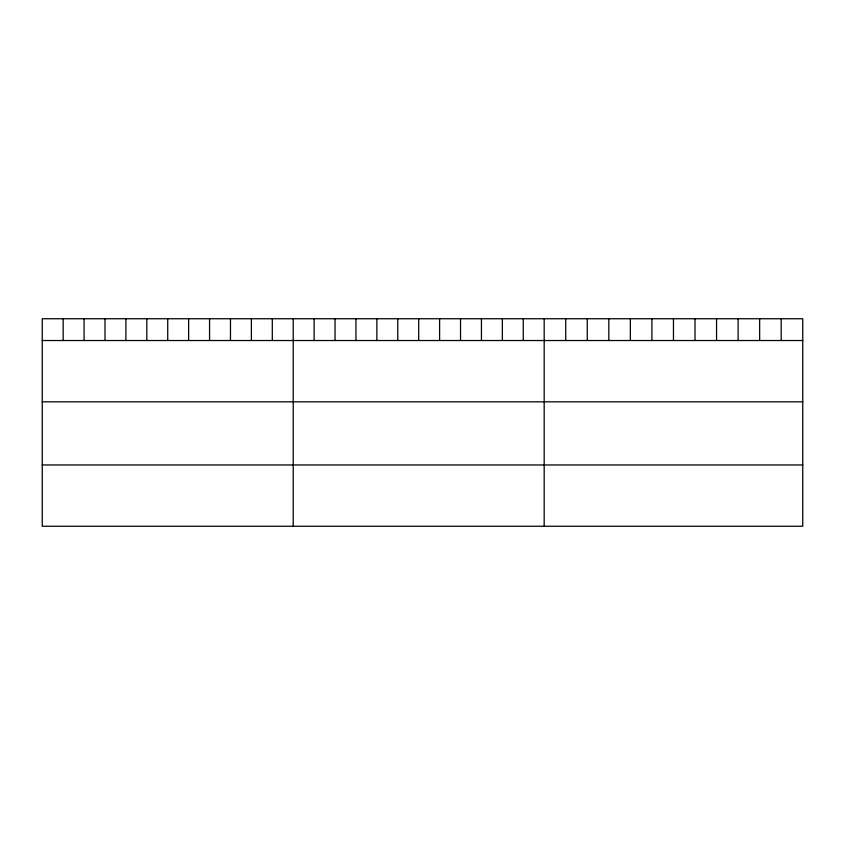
<?xml version="1.0" encoding="UTF-8"?>
<svg xmlns="http://www.w3.org/2000/svg" width="845" height="845" viewBox="0 0 845 845"><rect width="100%" height="100%" fill="white"/><g stroke="black" fill="none" stroke-linecap="round" stroke-linejoin="round"><path stroke-width="1.27" d="M802.75 340.524L802.75 526.255L42.25 526.255L42.25 318.745L802.75 318.745L802.75 340.524L42.25 340.524M42.25 401.819L802.75 401.819M42.25 464.961L802.75 464.961M781.202 318.745L781.202 340.524M759.655 318.745L759.655 340.524M738.107 318.745L738.107 340.524M716.56 318.745L716.56 340.524M695.012 318.745L695.012 340.524M673.465 318.745L673.465 340.524M651.918 318.745L651.918 340.524M630.37 318.745L630.37 340.524M608.822 318.745L608.822 340.524M587.275 318.745L587.275 340.524M565.727 318.745L565.727 340.524M544.18 318.745L544.18 526.255M523.266 318.745L523.266 340.524M502.352 318.745L502.352 340.524M481.439 318.745L481.439 340.524M460.525 318.745L460.525 340.524M439.611 318.745L439.611 340.524M418.697 318.745L418.697 340.524M397.784 318.745L397.784 340.524M376.87 318.745L376.87 340.524M355.956 318.745L355.956 340.524M335.042 318.745L335.042 340.524M314.129 318.745L314.129 340.524M293.215 318.745L293.215 526.255M272.301 318.745L272.301 340.524M251.387 318.745L251.387 340.524M230.474 318.745L230.474 340.524M209.56 318.745L209.56 340.524M188.646 318.745L188.646 340.524M167.732 318.745L167.732 340.524M146.819 318.745L146.819 340.524M125.905 318.745L125.905 340.524M104.991 318.745L104.991 340.524M84.077 318.745L84.077 340.524M63.164 318.745L63.164 340.524"/></g></svg>
